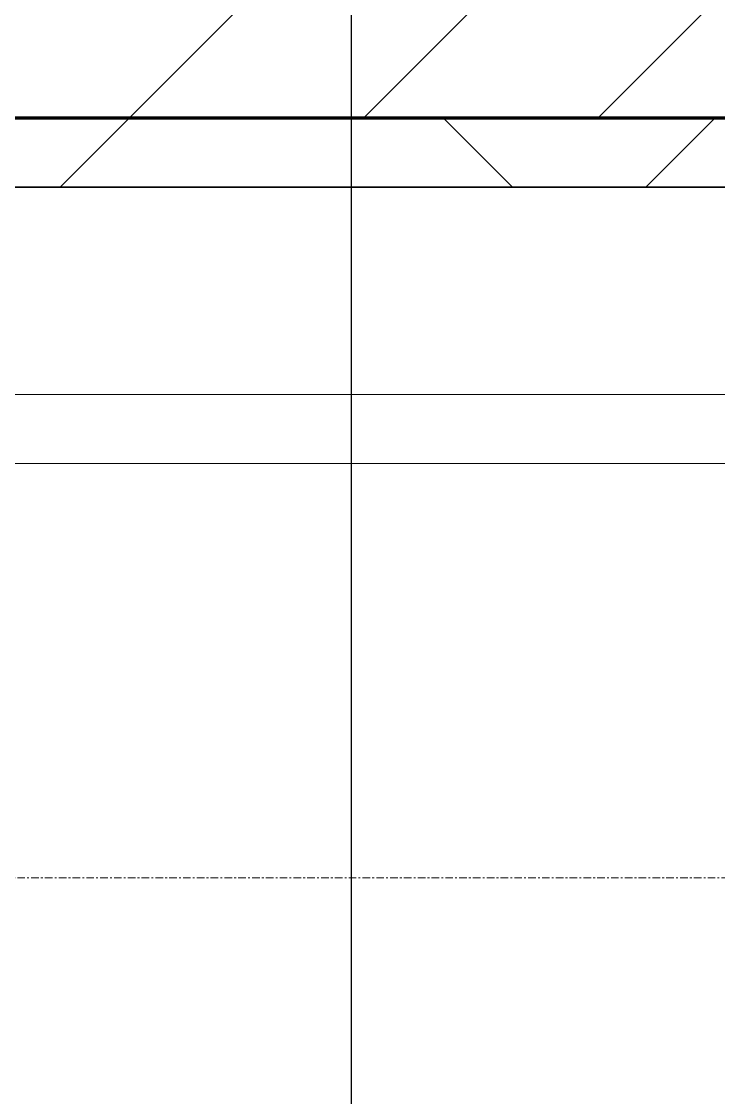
# Model space of a CAD drawing. Header units: millimetres. Extents: x -725999 to -647408, y -21008 to 19019.
# Drawn here: x -718895 to -718390, y 3420 to 4199 of the extents above; entities that cross this region are included whole.
import ezdxf

# ---------------------------------------------------------------- set-up
doc = ezdxf.new("R2010")
doc.units = ezdxf.units.MM
doc.linetypes.add('DPA_Grid _ Level 100', pattern=[10, 5.5, -1.6, 1.3, -1.6])
for name, color, linetype, lineweight in [('A-GLAZ-CURT', 2, 'Continuous', 9), ('A-ROOM-IDEN', 3, 'Continuous', 25), ('A-WALL', 5, 'Continuous', 35), ('A-WALL-FNSH', 2, 'Continuous', 35), ('A-WALL-PATT', 1, 'Continuous', 9), ('S-GRID', 251, 'Continuous', 9)]:
    doc.layers.add(name, color=color, linetype=linetype, lineweight=lineweight)

# ---------------------------------------------------------------- blocks, each defined once
blk = doc.blocks.new('*U744')
at = {"layer": 'S-GRID', "linetype": 'DPA_Grid _ Level 100'}
blk.add_line((45315.05, 8120.01), (-27001.02, 8120.01), dxfattribs=at)
blk = doc.blocks.new('System Panel - DPA-AR_Metal Ceiling Rectangular Panel-V5-4283-01 ENLARGED LOWER PLATFORM LEVEL - REFLECTED CEILING PLAN - SHEET 4')
at = {"layer": 'A-GLAZ-CURT'}
for p, q in [((-719507.37, 4079.02), (-721907.37, 4079.02)), ((-721907.37, 4079.02), (-719507.37, 4079.02)), ((-721907.37, 3929.03), (-719507.37, 3929.03)), ((-719507.37, 3929.03), (-721907.37, 3929.03))]:
    blk.add_line(p, q, dxfattribs=at)
blk = doc.blocks.new('System Panel - DPA-AR_Metal Ceiling Rectangular Panel-V6-4283-01 ENLARGED LOWER PLATFORM LEVEL - REFLECTED CEILING PLAN - SHEET 4')
at = {"layer": 'A-GLAZ-CURT'}
for p, q in [((-719507.37, 3879.03), (-721907.37, 3879.03)), ((-721907.37, 3879.03), (-719507.37, 3879.03))]:
    blk.add_line(p, q, dxfattribs=at)
blk = doc.blocks.new('PPLS-PP19_Custom Tile Pattern - Custom Tile Pattern-16106263-4283-01 ENLARGED LOWER PLATFORM LEVEL - REFLECTED CEILING PLAN - SHEET 4')
at = {"layer": 'A-GLAZ-CURT'}
for p, q in [((-300, 0), (300, 0)), ((300, 0), (-300, 0)), ((195.99, 0), (213.31, 0)), ((213.31, 0), (195.99, 0)), ((230.06, 0), (300, 0)), ((-300, -50), (300, -50)), ((300, -50), (-300, -50))]:
    blk.add_line(p, q, dxfattribs=at)
for points, knots in [([(27.89, 0), (29.09, 0), (33.4, 0), (48.37, 0), (71.92, 0), (100.57, 0), (116.36, 0), (128.63, 0), (128.95, 0)], [-147.777612, -147.777612, -147.777612, -147.777612, -135.792042, -118.513713, -97.899267, -63.759246, -39.050993, -35.895543, -35.895543, -35.895543, -35.895543]), ([(136.44, 0), (121.66, 0), (86.93, 0), (51.16, 0), (31.18, 0)], [-106.750556, -106.750556, -106.750556, -106.750556, -59.610984, 0, 0, 0, 0]), ([(114.39, 0), (114.2, 0), (112.08, 0), (105.42, 0), (92.38, 0), (85.59, 0), (74.4, 0), (63.84, 0), (58.51, 0), (56.6, 0)], [-8148.58938, -8148.58938, -8148.58938, -8148.58938, -8105.191388, -7723.759874, -7531.75727, -7135.649961, -6924.452779, -6738.82075, -6624.771969, -6624.771969, -6624.771969, -6624.771969]), ([(56.63, 0), (65.98, 0), (93.6, 0), (120.63, 0), (138.28, 0), (138.53, 0)], [-375.007487, -375.007487, -375.007487, -375.007487, -346.313304, -291.370682, -290.5735, -290.5735, -290.5735, -290.5735]), ([(56.64, 0), (57.89, 0), (68.68, 0), (95.91, 0), (124.45, 0), (132.42, 0), (134.6, 0)], [-292.01258, -292.01258, -292.01258, -292.01258, -287.17622, -249.500363, -194.761443, -152.241002, -152.241002, -152.241002, -152.241002]), ([(168.37, 0), (167.68, 0), (162.47, 0), (147.02, 0), (109.77, 0), (77.66, 0), (61.46, 0), (57.17, 0)], [-543.375029, -543.375029, -543.375029, -543.375029, -530.793311, -458.593899, -401.860199, -357.622665, -344.118072, -344.118072, -344.118072, -344.118072]), ([(94.4, 0), (94.4, 0), (94.64, 0), (99.11, 0), (108.97, 0), (120.79, 0), (139.94, 0), (163.31, 0), (183.41, 0), (191.14, 0), (192.31, 0)], [-2348.345796, -2348.345796, -2348.345796, -2348.345796, -2310.419338, -2233.599744, -2052.234781, -1843.028543, -1530.39897, -1095.004608, -529.74427, -397.682353, -397.682353, -397.682353, -397.682353]), ([(129.02, 0), (129.02, 0), (124.41, 0), (122.35, 0), (114.96, 0), (108.04, 0), (103.09, 0)], [-35.386604, -35.386604, -35.386604, -35.386604, -31.430235, -22.807238, -15.488593, 0, 0, 0, 0]), ([(157.9, 0), (156.77, 0), (151.67, 0), (143.29, 0), (134.04, 0), (126.24, 0), (118.6, 0), (114.23, 0), (111.98, 0), (105.66, 0), (105.23, 0), (105.23, 0)], [-10292.955006, -10292.955006, -10292.955006, -10292.955006, -10098.273015, -9847.788484, -9677.714971, -9567.007022, -9453.21225, -9220.200448, -9012.77275, -8966.157302, -8929.495943, -8929.495943, -8929.495943, -8929.495943]), ([(105.26, 0), (105.52, 0), (111.01, 0), (112.65, 0), (113.59, 0)], [-8920.561005, -8920.561005, -8920.561005, -8920.561005, -8814.835624, -8577.462505, -8577.462505, -8577.462505, -8577.462505]), ([(128.58, 0), (128.8, 0), (130.16, 0), (139.26, 0), (152.67, 0), (161.24, 0), (162.19, 0), (162.75, 0)], [-633.326174, -633.326174, -633.326174, -633.326174, -627.736123, -618.981161, -602.094757, -592.980799, -581.414464, -581.414464, -581.414464, -581.414464]), ([(137.1, 0), (136, 0), (133.64, 0), (129.87, 0), (129.11, 0)], [-670.405967, -670.405967, -670.405967, -670.405967, -651.020627, -640.742133, -640.742133, -640.742133, -640.742133]), ([(192.39, 0), (192.31, 0), (189.39, 0), (183.13, 0), (171, 0), (161.95, 0), (161.28, 0), (158.35, 0), (157.85, 0), (157.77, 0)], [-11579.574382, -11579.574382, -11579.574382, -11579.574382, -11565.880756, -11105.624034, -10839.086983, -10768.332124, -10666.779182, -10580.760289, -10550.278881, -10550.278881, -10550.278881, -10550.278881]), ([(300, 0), (286.53, 0), (254.22, 0), (207.11, 0), (177.41, 0), (159.34, 0), (158.33, 0), (158.3, 0)], [-285.253232, -285.253232, -285.253232, -285.253232, -244.693688, -187.987675, -143.776725, -129.632772, -123.352749, -123.352749, -123.352749, -123.352749]), ([(159.07, 0), (159.13, 0), (160.84, 0), (165.21, 0), (174.15, 0), (183.35, 0), (191.2, 0), (192.13, 0)], [-115.643202, -115.643202, -115.643202, -115.643202, -114.681583, -87.660824, -65.295536, -41.623857, -38.547734, -38.547734, -38.547734, -38.547734]), ([(162.75, 0), (165.4, 0), (170.91, 0), (172.61, 0), (172.61, 0)], [-111.264224, -111.264224, -111.264224, -111.264224, -56.742688, -19.085662, -19.085662, -19.085662, -19.085662]), ([(192.81, 0), (187.35, 0), (180.52, 0), (174.27, 0), (169.67, 0), (168.99, 0)], [-8534.334697, -8534.334697, -8534.334697, -8534.334697, -8253.978395, -8152.463617, -8069.855175, -8069.855175, -8069.855175, -8069.855175]), ([(193.31, 0), (191.19, 0), (183.24, 0), (175.3, 0), (169.49, 0)], [-169.832436, -169.832436, -169.832436, -169.832436, -162.427601, -142.916156, -142.916156, -142.916156, -142.916156]), ([(171.51, 0), (176.48, 0), (193.23, 0), (201.73, 0), (208.81, 0), (213.9, 0), (241.96, 0), (266.73, 0), (281.71, 0), (291.71, 0), (296.52, 0), (297.86, 0), (298.09, 0)], [-7971.819559, -7971.819559, -7971.819559, -7971.819559, -7784.112253, -7606.717214, -7289.299508, -7042.621073, -6582.165592, -6068.460911, -5766.029927, -5566.724884, -5280.360606, -5199.253518, -5199.253518, -5199.253518, -5199.253518]), ([(172.07, 0), (177.66, 0), (187.87, 0), (201.08, 0), (207.47, 0), (213.96, 0), (215.11, 0)], [-255.364076, -255.364076, -255.364076, -255.364076, -237.955587, -223.92608, -215.862851, -208.75215, -208.75215, -208.75215, -208.75215]), ([(193.25, 0), (197.23, 0), (209.91, 0), (219.42, 0), (230.06, 0)], [-37.325398, -37.325398, -37.325398, -37.325398, -24.459831, 0, 0, 0, 0]), ([(247.1, 0), (246.76, 0), (245.04, 0), (238.34, 0), (226.56, 0), (221.1, 0), (206.48, 0), (196.72, 0), (193.28, 0)], [-9649.085549, -9649.085549, -9649.085549, -9649.085549, -9581.591397, -9406.094246, -9221.510254, -9016.44624, -8717.832359, -8542.374642, -8542.374642, -8542.374642, -8542.374642]), ([(193.55, 0), (193.9, 0), (194.36, 0), (194.69, 0), (194.79, 0)], [-344.852837, -344.852837, -344.852837, -344.852837, -295.064701, -265.121568, -265.121568, -265.121568, -265.121568]), ([(215.22, 0), (214.62, 0), (210.55, 0), (205.35, 0), (198.11, 0), (194.33, 0)], [-203.825446, -203.825446, -203.825446, -203.825446, -198.527383, -184.406837, -171.028136, -171.028136, -171.028136, -171.028136]), ([(300, 0), (288.22, 0), (262, 0), (230.43, 0), (219.94, 0), (219.02, 0)], [-12528.858583, -12528.858583, -12528.858583, -12528.858583, -11905.454923, -11162.864862, -10856.732305, -10856.732305, -10856.732305, -10856.732305]), ([(219.9, 0), (220.86, 0), (227.84, 0), (242.06, 0), (246.54, 0), (246.96, 0)], [-10670.940496, -10670.940496, -10670.940496, -10670.940496, -10511.382485, -9925.173265, -9834.877357, -9834.877357, -9834.877357, -9834.877357]), ([(284.76, 0), (284.76, 0), (285.09, 0), (287.47, 0), (293.59, 0), (297.76, 0), (300, 0)], [-4110.630118, -4110.630118, -4110.630118, -4110.630118, -4053.389046, -3959.664717, -3862.421465, -3746.95702, -3746.95702, -3746.95702, -3746.95702]), ([(297.38, 0), (295.84, 0), (291.62, 0), (285.38, 0), (284.87, 0)], [-4803.172655, -4803.172655, -4803.172655, -4803.172655, -4358.271401, -4143.037883, -4143.037883, -4143.037883, -4143.037883])]:
    blk.add_open_spline(points, degree=3, knots=knots, dxfattribs=at)
for points in [[(168.74, 0), (168.74, 0), (169.81, 0), (171.51, 0)], [(195.11, 0), (194.91, 0), (194.44, 0), (193.8, 0)]]:
    blk.add_open_spline(points, degree=3, dxfattribs=at)
blk = doc.blocks.new('PPLS-PP19_Custom Tile Pattern - Custom Tile Pattern-V22-4283-01 ENLARGED LOWER PLATFORM LEVEL - REFLECTED CEILING PLAN - SHEET 4')
at = {"layer": 'A-GLAZ-CURT'}
for p, q in [((-300, 0), (300, 0)), ((300, 0), (-300, 0)), ((-293.07, 0), (-275.75, 0)), ((-275.75, 0), (-293.07, 0)), ((-222.32, 0), (-205, 0)), ((-205, 0), (-222.32, 0)), ((-132.81, 0), (-126.08, 0)), ((-300, -50), (300, -50)), ((300, -50), (-300, -50))]:
    blk.add_line(p, q, dxfattribs=at)
at = {"layer": 'A-GLAZ-CURT', "flags": 128}
for points in [[(-300, 0), (-291.56, 0), (-283.3, 0), (-275.2, 0), (-267.26, 0), (-259.45, 0), (-251.77, 0), (-244.2, 0), (-236.74, 0), (-229.36, 0), (-222.06, 0), (-214.83, 0), (-207.71, 0), (-200.76, 0), (-194.02, 0), (-187.54, 0), (-181.38, 0), (-175.58, 0), (-170.25, 0), (-165.64, 0), (-162.01, 0), (-159.53, 0), (-157.46, 0), (-154.52, 0), (-149.42, 0), (-141.84, 0), (-133.32, 0)], [(-134.16, 0), (-140.03, 0), (-145.5, 0), (-150.63, 0), (-155.53, 0), (-160.27, 0), (-164.95, 0), (-169.65, 0), (-174.47, 0), (-179.49, 0), (-184.81, 0), (-190.44, 0), (-196.37, 0), (-202.58, 0), (-209.04, 0), (-215.73, 0), (-222.63, 0), (-229.72, 0), (-236.97, 0), (-244.39, 0), (-251.96, 0), (-259.67, 0), (-267.51, 0), (-275.48, 0), (-283.55, 0), (-291.73, 0), (-300, 0)], [(-125.17, 0), (-128.55, 0), (-133.35, 0)]]:
    blk.add_lwpolyline(points, dxfattribs=at)
at = {"layer": 'A-GLAZ-CURT'}
for points, knots in [([(-300, 0), (-284.65, 0), (-236.57, 0), (-174.61, 0), (-129.95, 0), (-110.8, 0), (-99.5, 0), (-91.46, 0)], [-5323.127839, -5323.127839, -5323.127839, -5323.127839, -4502.809032, -2700.551212, -1002.059161, -460.363443, 0, 0, 0, 0]), ([(-72.93, 0), (-75.51, 0), (-91.45, 0), (-134.08, 0), (-202.69, 0), (-262.56, 0), (-294.48, 0), (-300, 0)], [-19442.345229, -19442.345229, -19442.345229, -19442.345229, -18935.241197, -17136.203329, -15131.813646, -13729.592194, -13439.944408, -13439.944408, -13439.944408, -13439.944408]), ([(-137.88, 0), (-140.56, 0), (-147.66, 0), (-147.69, 0), (-158.72, 0), (-174.02, 0), (-185.59, 0), (-209.77, 0), (-232.01, 0), (-255.22, 0), (-262.59, 0), (-264.9, 0), (-265.4, 0)], [-3187.727384, -3187.727384, -3187.727384, -3187.727384, -2919.378265, -2477.344047, -2237.412286, -2029.680487, -1755.085331, -1400.429864, -858.079193, -543.655514, -208.940337, 0, 0, 0, 0]), ([(-258.6, 0), (-257.91, 0), (-254.26, 0), (-241.25, 0), (-225.99, 0), (-213.1, 0), (-200.2, 0), (-185.8, 0), (-171.77, 0), (-158.7, 0), (-157.22, 0)], [-5722.54675, -5722.54675, -5722.54675, -5722.54675, -5657.471696, -5413.335975, -5017.494783, -4832.723979, -4666.091899, -4349.945572, -4000.813434, -3840.635403, -3840.635403, -3840.635403, -3840.635403]), ([(-133.82, 0), (-135.51, 0), (-137.8, 0), (-149.31, 0), (-162.01, 0), (-177.91, 0), (-199.46, 0), (-216.65, 0), (-231.26, 0), (-233.46, 0), (-234, 0)], [-2731.647847, -2731.647847, -2731.647847, -2731.647847, -2418.507304, -2308.929706, -2113.765672, -1763.376603, -1422.553702, -978.033455, -846.069444, -682.911962, -682.911962, -682.911962, -682.911962]), ([(-233.49, 0), (-233.44, 0), (-232.38, 0), (-230.74, 0), (-225.3, 0), (-223.63, 0)], [-455.274641, -455.274641, -455.274641, -455.274641, -440.605512, -119.536984, 0, 0, 0, 0]), ([(-223.63, 0), (-219.39, 0), (-206.17, 0), (-188.58, 0), (-169.02, 0), (-152.12, 0), (-136.84, 0), (-127.33, 0), (-124.19, 0), (-123.43, 0), (-123.28, 0)], [-5463.295695, -5463.295695, -5463.295695, -5463.295695, -5161.076232, -4739.070012, -4465.409639, -4149.119819, -3839.893365, -3647.167523, -3488.92562, -3439.852845, -3439.852845, -3439.852845, -3439.852845]), ([(-152.35, 0), (-151.03, 0), (-147.71, 0), (-143.57, 0), (-138.62, 0)], [-3494.978217, -3494.978217, -3494.978217, -3494.978217, -3371.022232, -3227.460399, -3227.460399, -3227.460399, -3227.460399]), ([(-133.86, 0), (-134.87, 0), (-139.72, 0), (-147.46, 0), (-150.03, 0), (-150.57, 0)], [-5567.319408, -5567.319408, -5567.319408, -5567.319408, -5508.838257, -5298.784692, -5196.16478, -5196.16478, -5196.16478, -5196.16478]), ([(-150.34, 0), (-150.07, 0), (-147.75, 0), (-142.6, 0), (-127.26, 0), (-107.3, 0), (-90.42, 0), (-75.26, 0), (-68.41, 0), (-65.12, 0), (-63.63, 0)], [-4948.728362, -4948.728362, -4948.728362, -4948.728362, -4883.323924, -4440.880425, -4054.690705, -3793.097032, -3402.597032, -3144.956779, -3050.982048, -2969.237017, -2969.237017, -2969.237017, -2969.237017]), ([(-65.85, 0), (-70.46, 0), (-83.95, 0), (-110.94, 0), (-130.52, 0), (-147.74, 0), (-149.07, 0)], [-7788.403577, -7788.403577, -7788.403577, -7788.403577, -7508.296369, -7004.680444, -6449.282163, -6277.220794, -6277.220794, -6277.220794, -6277.220794]), ([(-148.23, 0), (-146.94, 0), (-140.15, 0), (-137.28, 0), (-133.93, 0), (-128.78, 0), (-126.5, 0)], [-6162.058746, -6162.058746, -6162.058746, -6162.058746, -6017.569127, -5560.701257, -5364.112219, -5231.017328, -5231.017328, -5231.017328, -5231.017328]), ([(-133.39, 0), (-134.92, 0), (-140.89, 0), (-146.11, 0), (-146.95, 0)], [-826.03178, -826.03178, -826.03178, -826.03178, -741.901385, -489.130243, -489.130243, -489.130243, -489.130243]), ([(-146.69, 0), (-146.59, 0), (-145.49, 0), (-135.69, 0), (-128.29, 0), (-125.15, 0)], [-420.34245, -420.34245, -420.34245, -420.34245, -406.956646, -290.263673, 0, 0, 0, 0]), ([(-118.78, 0), (-121.86, 0), (-125.57, 0), (-131.23, 0), (-133.34, 0)], [-5938.474035, -5938.474035, -5938.474035, -5938.474035, -5700.061948, -5577.384239, -5577.384239, -5577.384239, -5577.384239]), ([(-120.13, 0), (-120.14, 0), (-120.24, 0), (-121.28, 0), (-128.91, 0), (-133.31, 0)], [-2933.992132, -2933.992132, -2933.992132, -2933.992132, -2920.575025, -2840.280255, -2735.713225, -2735.713225, -2735.713225, -2735.713225]), ([(-132.86, 0), (-132.09, 0), (-128.96, 0), (-117.33, 0), (-92.04, 0), (-76.15, 0), (-67.69, 0), (-64.98, 0)], [-7510.181119, -7510.181119, -7510.181119, -7510.181119, -7293.749979, -6839.55839, -6236.997189, -5713.340575, -5340.706988, -5340.706988, -5340.706988, -5340.706988]), ([(-86.16, 0), (-91.37, 0), (-104.13, 0), (-120.7, 0), (-130.68, 0), (-132.59, 0)], [-1681.3698, -1681.3698, -1681.3698, -1681.3698, -1374.161226, -945.742622, -840.6849, -840.6849, -840.6849, -840.6849]), ([(-113.43, 0), (-113.44, 0), (-113.96, 0), (-119.73, 0), (-125.43, 0), (-127.03, 0), (-127.41, 0)], [-328.499627, -328.499627, -328.499627, -328.499627, -282.672656, -98.539552, -24.539552, 0, 0, 0, 0]), ([(-126.5, 0), (-122.44, 0), (-108.71, 0), (-86.68, 0), (-63.44, 0), (-54.4, 0), (-48.53, 0), (-30.79, 0), (-18.03, 0), (8.61, 0), (15.02, 0), (22.91, 0), (31, 0), (39.04, 0), (51.19, 0), (58.74, 0), (61.34, 0), (61.45, 0)], [-5231.017328, -5231.017328, -5231.017328, -5231.017328, -4994.692869, -4542.524482, -4008.285538, -3689.699207, -3546.54457, -3315.260113, -2864.387349, -2439.246196, -2084.094819, -1956.422387, -1818.904206, -1645.594513, -1443.202566, -1228.752106, -1120.932285, -1120.932285, -1120.932285, -1120.932285]), ([(-125.15, 0), (-124.93, 0), (-121.96, 0), (-113.01, 0), (-98.9, 0), (-85.29, 0), (-71.67, 0), (-65.93, 0), (-65.07, 0)], [-3362.7396, -3362.7396, -3362.7396, -3362.7396, -3342.215224, -3074.362186, -2902.289527, -2605.247022, -2322.099534, -2241.8264, -2241.8264, -2241.8264, -2241.8264]), ([(-122.08, 0), (-122.01, 0), (-121.69, 0), (-121.2, 0), (-120.88, 0)], [-3136.336417, -3136.336417, -3136.336417, -3136.336417, -3110.304437, -3035.164275, -3035.164275, -3035.164275, -3035.164275]), ([(-65.05, 0), (-69.24, 0), (-82.65, 0), (-99.51, 0), (-114.02, 0), (-117.28, 0), (-118.78, 0)], [-986.5796, -986.5796, -986.5796, -986.5796, -740.068933, -229.489605, -116.330425, 0, 0, 0, 0]), ([(-117.74, 0), (-117.19, 0), (-114.78, 0), (-113.43, 0), (-113.43, 0)], [-821.249067, -821.249067, -821.249067, -821.249067, -394.672656, -330.879064, -330.879064, -330.879064, -330.879064]), ([(-36.62, 0), (-36.62, 0), (-40.35, 0), (-44.32, 0), (-58.97, 0), (-85.2, 0), (-107.61, 0), (-116.56, 0), (-117.56, 0)], [-4069.478503, -4069.478503, -4069.478503, -4069.478503, -3858.647035, -3538.256648, -2842.901703, -2193.204658, -1433.981041, -985.49888, -985.49888, -985.49888, -985.49888]), ([(-115.82, 0), (-114.96, 0), (-110.41, 0), (-96.78, 0), (-71.33, 0), (-42.53, 0), (-13.31, 0), (-0.41, 0), (3.36, 0)], [-5724.064692, -5724.064692, -5724.064692, -5724.064692, -5430.283136, -5103.229623, -4799.173296, -4065.652676, -3589.737505, -3311.946784, -3311.946784, -3311.946784, -3311.946784]), ([(-65.05, 0), (-67.51, 0), (-78.06, 0), (-94, 0), (-112.01, 0), (-114.94, 0), (-115.63, 0)], [-1337.444301, -1337.444301, -1337.444301, -1337.444301, -1208.454564, -789.402658, -501.969187, -243.577221, -243.577221, -243.577221, -243.577221]), ([(-91.46, 0), (-90.09, 0), (-84.7, 0), (-77.43, 0), (-72.73, 0), (-72.64, 0), (-72.64, 0)], [-19832.387487, -19832.387487, -19832.387487, -19832.387487, -19753.885894, -19541.04734, -19478.625389, -19471.062469, -19471.062469, -19471.062469, -19471.062469]), ([(-65.4, 0), (-66.52, 0), (-73.66, 0), (-80.63, 0), (-86.16, 0)], [-2101.71225, -2101.71225, -2101.71225, -2101.71225, -2007.031671, -1681.3698, -1681.3698, -1681.3698, -1681.3698]), ([(-65.46, 0), (-66.01, 0), (-72.7, 0), (-77.83, 0), (-82.66, 0), (-83.28, 0), (-83.28, 0)], [-2037.343317, -2037.343317, -2037.343317, -2037.343317, -2006.592567, -1646.621388, -1424.436217, -1393.971743, -1393.971743, -1393.971743, -1393.971743]), ([(-83.28, 0), (-83.28, 0), (-82.91, 0), (-76.14, 0), (-62.97, 0), (-48.14, 0), (-36.49, 0), (-33.57, 0), (-29.94, 0), (-28.57, 0)], [-1393.4169, -1393.4169, -1393.4169, -1393.4169, -1353.722004, -1274.333717, -1073.56893, -651.549973, -296.515819, -83.513472, 0, 0, 0, 0]), ([(-65.55, 0), (-65.85, 0), (-66.25, 0), (-66.37, 0), (-66.38, 0)], [-2597.832994, -2597.832994, -2597.832994, -2597.832994, -2542.574734, -2498.224237, -2498.224237, -2498.224237, -2498.224237]), ([(-29.03, 0), (-33.97, 0), (-43.74, 0), (-55.66, 0), (-62.97, 0), (-65.07, 0)], [-2680.714891, -2680.714891, -2680.714891, -2680.714891, -2413.671296, -2161.752162, -2044.608806, -2044.608806, -2044.608806, -2044.608806]), ([(-65.05, 0), (-64.98, 0), (-62.57, 0), (-53.63, 0), (-34.42, 0), (-29.82, 0), (-29.19, 0)], [-2330.861068, -2330.861068, -2330.861068, -2330.861068, -2315.303971, -1809.437387, -963.711516, -666.19313, -666.19313, -666.19313, -666.19313]), ([(-26.75, 0), (-27.82, 0), (-36.18, 0), (-49.29, 0), (-60.65, 0), (-65.04, 0)], [-8718.362214, -8718.362214, -8718.362214, -8718.362214, -8532.293389, -8073.216054, -7804.967665, -7804.967665, -7804.967665, -7804.967665]), ([(9.32, 0), (9.08, 0), (7.65, 0), (2.57, 0), (-12.23, 0), (-25.64, 0), (-40, 0), (-53.92, 0), (-62.49, 0), (-64.92, 0)], [-2922.926651, -2922.926651, -2922.926651, -2922.926651, -2882.788014, -2720.818881, -2518.50168, -2125.455881, -1792.521578, -1466.981642, -1339.674715, -1339.674715, -1339.674715, -1339.674715]), ([(-36.33, 0), (-36.43, 0), (-37.27, 0), (-45.02, 0), (-46.13, 0), (-56.72, 0), (-63.69, 0), (-64.88, 0)], [-1855.773136, -1855.773136, -1855.773136, -1855.773136, -1810.870157, -1672.078046, -1405.135169, -1060.00838, -989.745672, -989.745672, -989.745672, -989.745672]), ([(2.97, 0), (-1.79, 0), (-21, 0), (-45.2, 0), (-61.48, 0), (-64.15, 0)], [-3997.158779, -3997.158779, -3997.158779, -3997.158779, -3745.412743, -2981.410125, -2664.77252, -2664.77252, -2664.77252, -2664.77252]), ([(-64.15, 0), (-63.05, 0), (-61.35, 0), (-60.36, 0), (-59.97, 0)], [-5301.30432, -5301.30432, -5301.30432, -5301.30432, -5140.470607, -5006.787413, -5006.787413, -5006.787413, -5006.787413]), ([(-63.63, 0), (-61.49, 0), (-57.39, 0), (-54.49, 0), (-45.2, 0), (-40.79, 0), (-40.46, 0), (-40.44, 0)], [-2969.237017, -2969.237017, -2969.237017, -2969.237017, -2851.217951, -2734.127174, -2474.780881, -2410.990208, -2350.645972, -2350.645972, -2350.645972, -2350.645972]), ([(-58.83, 0), (-58.37, 0), (-57.29, 0), (-54.23, 0), (-46.33, 0), (-42.62, 0), (-41.76, 0)], [-4859.52896, -4859.52896, -4859.52896, -4859.52896, -4680.891996, -4469.85053, -4321.566175, -4270.495146, -4270.495146, -4270.495146, -4270.495146]), ([(-51.83, 0), (-51.83, 0), (-51.78, 0), (-47.4, 0), (-46.01, 0), (-40.22, 0), (-36.78, 0)], [-632.814994, -632.814994, -632.814994, -632.814994, -627.965721, -508.377888, -260.442412, 0, 0, 0, 0]), ([(70.96, 0), (70.71, 0), (65.32, 0), (53.52, 0), (37, 0), (24.07, 0), (12.82, 0), (-2.9, 0), (-20.62, 0), (-32.81, 0), (-44.85, 0), (-51.43, 0), (-51.79, 0)], [-2966.590051, -2966.590051, -2966.590051, -2966.590051, -2950.589685, -2634.532728, -2313.748533, -2106.613311, -1925.670641, -1617.263037, -1290.787923, -1039.307308, -819.71621, -644.910881, -644.910881, -644.910881, -644.910881]), ([(-41.76, 0), (-39.9, 0), (-37.72, 0), (-36.92, 0), (-36.77, 0)], [-4270.495146, -4270.495146, -4270.495146, -4270.495146, -4161.040818, -4106.245333, -4106.245333, -4106.245333, -4106.245333]), ([(-36.78, 0), (-32.43, 0), (-19.22, 0), (8.83, 0), (43.36, 0), (70.92, 0), (82.12, 0), (83.66, 0)], [-6191.144455, -6191.144455, -6191.144455, -6191.144455, -5862.463379, -5340.621928, -4573.028122, -4094.177415, -3869.465285, -3869.465285, -3869.465285, -3869.465285]), ([(-36.29, 0), (-36.29, 0), (-34.66, 0), (-28.88, 0), (-26.95, 0), (-26.54, 0)], [-9150.272121, -9150.272121, -9150.272121, -9150.272121, -9057.163041, -8919.836787, -8834.607043, -8834.607043, -8834.607043, -8834.607043]), ([(2.81, 0), (-4.74, 0), (-16.67, 0), (-34.76, 0), (-36.04, 0)], [-9880.810509, -9880.810509, -9880.810509, -9880.810509, -9424.652049, -9182.880979, -9182.880979, -9182.880979, -9182.880979]), ([(-33.34, 0), (-33.34, 0), (-32.93, 0), (-31.16, 0), (-30.52, 0)], [-2415.024266, -2415.024266, -2415.024266, -2415.024266, -2357.633367, -2323.618664, -2323.618664, -2323.618664, -2323.618664]), ([(3.28, 0), (2.5, 0), (-4.91, 0), (-17.84, 0), (-30.57, 0), (-31.82, 0), (-32, 0)], [-3372.812341, -3372.812341, -3372.812341, -3372.812341, -3333.063701, -2994.501669, -2698.150104, -2614.070998, -2614.070998, -2614.070998, -2614.070998]), ([(-30.76, 0), (-30.73, 0), (-29.99, 0), (-23.47, 0), (-15.75, 0), (-15.19, 0)], [-54176.191683, -54176.191683, -54176.191683, -54176.191683, -54157.274271, -53749.15266, -53717.791567, -53717.791567, -53717.791567, -53717.791567]), ([(-30.52, 0), (-27.11, 0), (-17.83, 0), (5.99, 0), (22.06, 0), (37.44, 0), (45.92, 0), (57.76, 0), (64.47, 0), (72.74, 0), (75.22, 0), (76.03, 0), (76.21, 0)], [-2323.618664, -2323.618664, -2323.618664, -2323.618664, -2142.497158, -1716.209403, -1206.526904, -1089.329421, -901.315459, -753.071572, -495.328968, -421.953223, -334.951786, -290.452333, -290.452333, -290.452333, -290.452333]), ([(-13, 0), (-14.35, 0), (-17.68, 0), (-25.97, 0), (-29.52, 0), (-30.21, 0)], [-55207.591944, -55207.591944, -55207.591944, -55207.591944, -54789.006179, -54461.685999, -54290.791712, -54290.791712, -54290.791712, -54290.791712]), ([(3.36, 0), (2.67, 0), (-2.71, 0), (-13.89, 0), (-24.92, 0), (-29.03, 0)], [-3346.811817, -3346.811817, -3346.811817, -3346.811817, -3285.499107, -2903.012179, -2680.714891, -2680.714891, -2680.714891, -2680.714891]), ([(-28.98, 0), (-28.66, 0), (-27.39, 0), (-24.45, 0), (-22.56, 0)], [-166.548282, -166.548282, -166.548282, -166.548282, -102.06493, 0, 0, 0, 0]), ([(-28.57, 0), (-26.93, 0), (-20.29, 0), (-11.45, 0), (-1.78, 0), (3.29, 0)], [-5361.429781, -5361.429781, -5361.429781, -5361.429781, -5261.36855, -5050.479954, -4785.90057, -4785.90057, -4785.90057, -4785.90057]), ([(-22.56, 0), (-20.27, 0), (-17.03, 0), (-11.36, 0), (-7.66, 0), (-6.6, 0), (-6.44, 0)], [-56468.192263, -56468.192263, -56468.192263, -56468.192263, -56344.022017, -56303.229861, -56166.290093, -56124.392176, -56124.392176, -56124.392176, -56124.392176]), ([(-6.54, 0), (-6.73, 0), (-7.2, 0), (-7.6, 0), (-7.79, 0)], [-56009.792147, -56009.792147, -56009.792147, -56009.792147, -55949.290093, -55895.192118, -55895.192118, -55895.192118, -55895.192118]), ([(-2.63, 0), (-2.47, 0), (-1.53, 0), (1.19, 0), (3.24, 0)], [-226.825321, -226.825321, -226.825321, -226.825321, -220.269177, -211.449057, -211.449057, -211.449057, -211.449057]), ([(3.24, 0), (2.28, 0), (0.19, 0), (-1.67, 0), (-2.25, 0)], [-254.693921, -254.693921, -254.693921, -254.693921, -246.234814, -234.646884, -234.646884, -234.646884, -234.646884]), ([(31.18, 0), (25.97, 0), (16.78, 0), (7.43, 0), (3.28, 0)], [-4496.803627, -4496.803627, -4496.803627, -4496.803627, -4222.080604, -4002.690388, -4002.690388, -4002.690388, -4002.690388]), ([(3.28, 0), (4, 0), (16.43, 0), (42.82, 0), (88.72, 0), (120.63, 0), (138.28, 0), (138.53, 0)], [-432.066459, -432.066459, -432.066459, -432.066459, -429.606584, -390.253598, -346.313304, -291.370682, -290.5735, -290.5735, -290.5735, -290.5735]), ([(30.82, 0), (29.27, 0), (20.24, 0), (11.09, 0), (3.28, 0)], [-10462.034656, -10462.034656, -10462.034656, -10462.034656, -10363.088938, -9890.482339, -9890.482339, -9890.482339, -9890.482339]), ([(3.43, 0), (4.55, 0), (8, 0), (15.97, 0), (22.54, 0), (24.49, 0)], [-211.182196, -211.182196, -211.182196, -211.182196, -206.416616, -198.214427, -187.717507, -187.717507, -187.717507, -187.717507]), ([(70.61, 0), (66.16, 0), (55.8, 0), (39.61, 0), (25.57, 0), (11.62, 0), (4.21, 0)], [-4647.237329, -4647.237329, -4647.237329, -4647.237329, -4326.416877, -4098.545751, -3766.694881, -3388.610552, -3388.610552, -3388.610552, -3388.610552]), ([(8.33, 0), (8.19, 0), (7.49, 0), (5.88, 0), (4.3, 0)], [-3574.286521, -3574.286521, -3574.286521, -3574.286521, -3526.962355, -3375.715047, -3375.715047, -3375.715047, -3375.715047]), ([(4.31, 0), (4.35, 0), (7.22, 0), (9.64, 0), (10.14, 0), (10.18, 0)], [-3288.292483, -3288.292483, -3288.292483, -3288.292483, -3285.047089, -3066.359526, -3044.715262, -3044.715262, -3044.715262, -3044.715262]), ([(71.61, 0), (67.07, 0), (54.95, 0), (35.84, 0), (15.37, 0), (7.78, 0), (4.43, 0)], [-343.724241, -343.724241, -343.724241, -343.724241, -330.153101, -307.516438, -285.83788, -258.111572, -258.111572, -258.111572, -258.111572]), ([(4.44, 0), (7.66, 0), (13.56, 0), (21.24, 0), (24.62, 0), (24.72, 0), (24.72, 0)], [-4765.715361, -4765.715361, -4765.715361, -4765.715361, -4596.498881, -4445.288762, -4384.376941, -4376.041937, -4376.041937, -4376.041937, -4376.041937]), ([(24.69, 0), (24.54, 0), (20.99, 0), (15.48, 0), (10.8, 0), (9.63, 0)], [-4368.572414, -4368.572414, -4368.572414, -4368.572414, -4306.476363, -4080.000647, -3772.857994, -3772.857994, -3772.857994, -3772.857994])]:
    blk.add_open_spline(points, degree=3, knots=knots, dxfattribs=at)
for points in [[(-127.41, 0), (-131.07, 0), (-132.63, 0), (-133.57, 0)], [(-66.39, 0), (-66.39, 0), (-65.79, 0), (-65.06, 0)], [(-39.84, 0), (-39.08, 0), (-38.11, 0), (-37.36, 0)], [(-15.19, 0), (-13.28, 0), (-5.66, 0), (2.7, 0)]]:
    blk.add_open_spline(points, degree=3, dxfattribs=at)
blk = doc.blocks.new('*U651')
at = {"layer": 'A-GLAZ-CURT', "rotation": 180}
for name, p in [('PPLS-PP19_Custom Tile Pattern - Custom Tile Pattern-V22-4283-01 ENLARGED LOWER PLATFORM LEVEL - REFLECTED CEILING PLAN - SHEET 4', (-21244.95, 8620.01)), ('PPLS-PP19_Custom Tile Pattern - Custom Tile Pattern-16106263-4283-01 ENLARGED LOWER PLATFORM LEVEL - REFLECTED CEILING PLAN - SHEET 4', (-20644.95, 8620.01))]:
    blk.add_blockref(name, p, dxfattribs=at)
at = {"layer": 'A-GLAZ-CURT'}
for name in ['System Panel - DPA-AR_Metal Ceiling Rectangular Panel-V5-4283-01 ENLARGED LOWER PLATFORM LEVEL - REFLECTED CEILING PLAN - SHEET 4', 'System Panel - DPA-AR_Metal Ceiling Rectangular Panel-V6-4283-01 ENLARGED LOWER PLATFORM LEVEL - REFLECTED CEILING PLAN - SHEET 4']:
    blk.add_blockref(name, (700037.43, 4540.99), dxfattribs=at)

msp = doc.modelspace()

# ---------------------------------------------------------------- hatches: boundary and pattern name
at = {"layer": 'A-WALL-PATT', "lineweight": 9}
h = msp.add_hatch(dxfattribs=at)
h.set_pattern_fill('FP_2', color=256, style=0, pattern_type=2)
h.set_pattern_definition([(45, (0, 0), (-84.852814, 84.852814), [])])
h.paths.add_polyline_path([(-715752.37, 4129.02), (-715752.37, 4269.02), (-722165.55, 4269.02), (-722165.55, 4129.02), (-716782.37, 4129.02)])
h = msp.add_hatch(dxfattribs=at)
h.set_pattern_fill('FP_4', color=256, style=0, pattern_type=2)
h.set_pattern_definition([(45, (0, 0), (-212.13203, 212.13203), []), (135, (0, 0), (-212.13203, -212.13203), [])])
h.paths.add_polyline_path([(-716982.37, 4079.02), (-716982.37, 4129.02), (-722165.55, 4129.02), (-722165.55, 4079.02), (-717792.36, 4079.02)])

# ---------------------------------------------------------------- linework, layer by layer
at = {"layer": 'A-ROOM-IDEN'}
msp.add_line((-718656.16, 5625.46), (-718656.16, -10002.44), dxfattribs=at)
at = {"layer": 'A-WALL', "color": 7, "lineweight": 70}
msp.add_line((-717032.37, 4129.02), (-722165.55, 4129.02), dxfattribs=at)
at = {"layer": 'A-WALL-FNSH', "color": 250}
for p, q in [((-722165.55, 4129.02), (-716982.37, 4129.02)), ((-716982.37, 4079.02), (-722165.55, 4079.02))]:
    msp.add_line(p, q, dxfattribs=at)

# ---------------------------------------------------------------- block references
for name in ['*U744', '*U651']:
    msp.add_blockref(name, (-697637.43, -4540.99))

doc.saveas('drawing.dxf')
